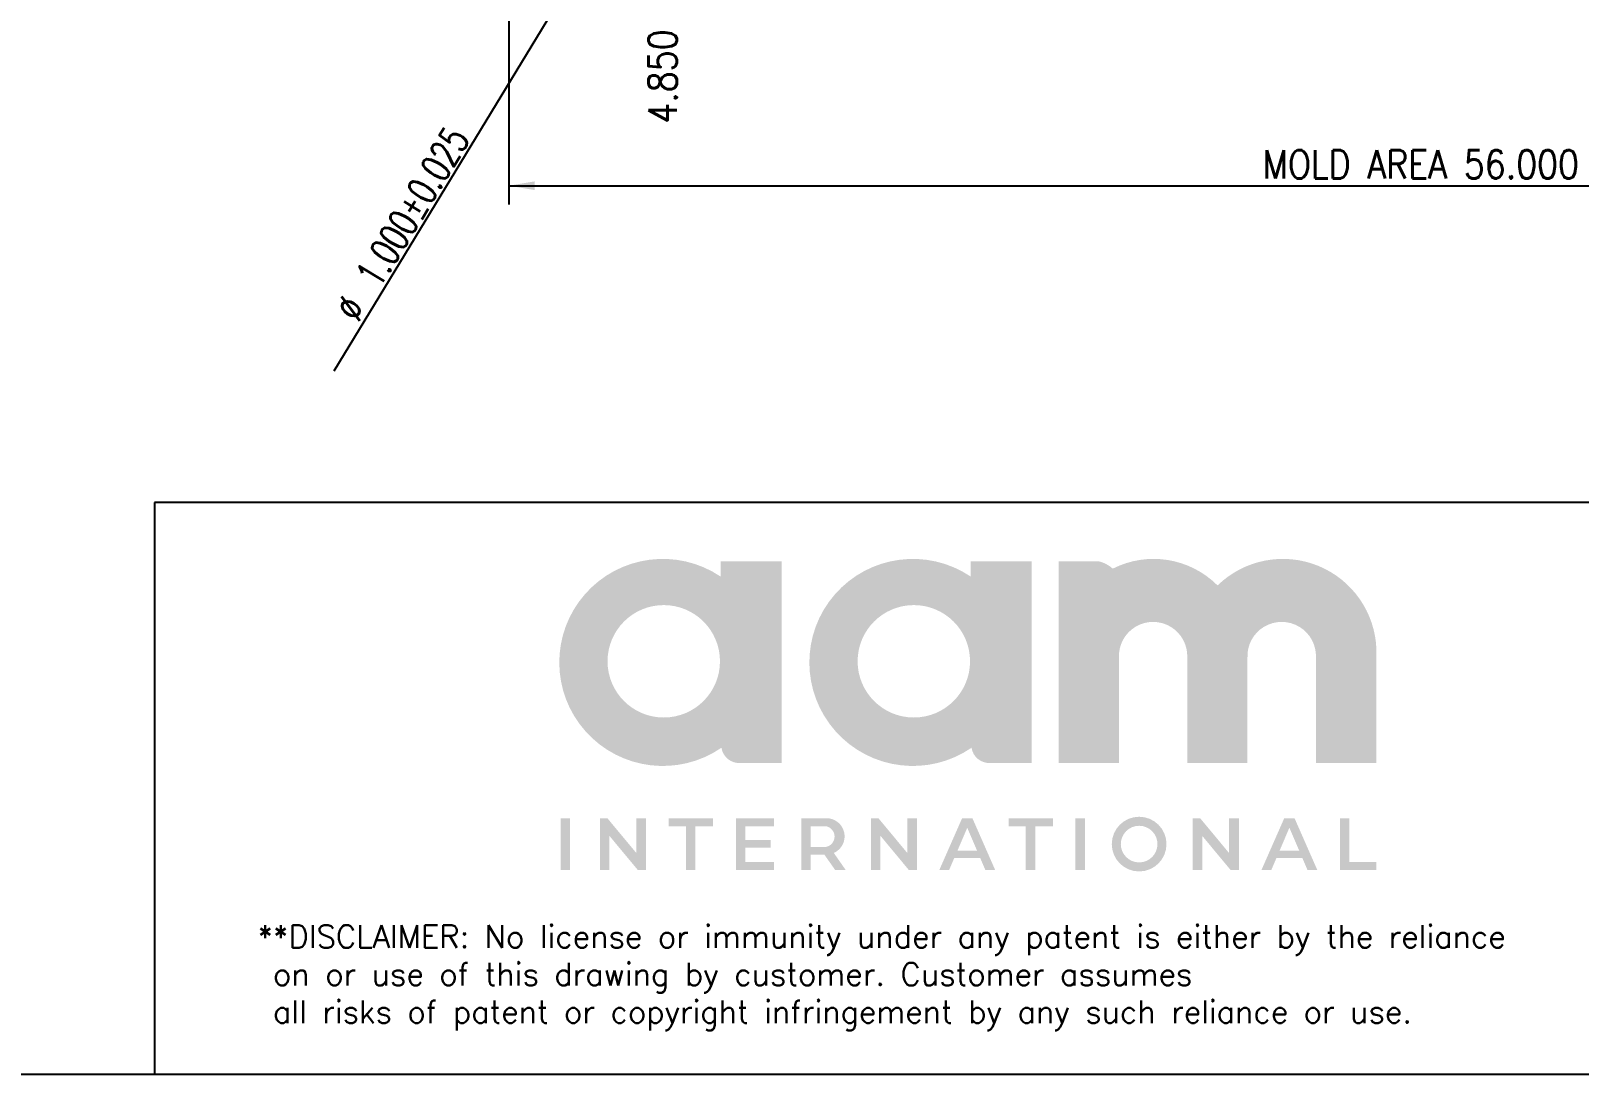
# Model space of a CAD drawing. Extents: x -105 to 405, y -68 to 126.
# Drawn here: x 222.39 to 269.91, y -6.22 to 25.8 of the extents above; entities that cross this region are included whole.
import ezdxf

# ---------------------------------------------------------------- set-up
doc = ezdxf.new("R2010")
doc.units = 0
doc.layers.add('2D', color=4, linetype='CONTINUOUS')
doc.layers.add('TEMPLATE', color=6, linetype='CONTINUOUS')
doc.styles.add('SIMPLEX', font='SIMPLEX')
doc.styles.get("Standard").update_dxf_attribs({"font": 'ROMANS', "bigfont": 'EXTFONT2'})

# ---------------------------------------------------------------- blocks, each defined once
blk = doc.blocks.new('COMP_LOGO')
at = {"layer": 'TEMPLATE'}
h = blk.add_hatch(color=15, dxfattribs=at)
h.dxf.hatch_style = 1
h.paths.add_polyline_path([(-5.478, 4.532), (-7.266, 4.532), (-7.266, 4.083, 1.889057), (-7.241, -0.943, 0.380764), (-6.694, -1.392), (-5.478, -1.392)])
h.paths.add_polyline_path([(-7.284, 1.595, -1), (-10.584, 1.595, -1)], flags=16)
h.paths.add_polyline_path([(1.861, 4.532), (0.074, 4.532), (0.074, 4.083, 1.889057), (0.099, -0.943, 0.380764), (0.646, -1.392), (1.861, -1.392)])
h.paths.add_polyline_path([(0.056, 1.595, -1), (-3.244, 1.595, -1)], flags=16)
h.paths.add_polyline_path([(4.245, 4.315, 0.127425), (3.82, 4.532), (2.661, 4.532), (2.661, -1.392), (4.427, -1.392), (4.427, 1.692, -1.057833), (6.43, 1.692), (6.43, -1.392), (8.199, -1.392), (8.199, 1.692, -1.055561), (10.207, 1.692), (10.207, -1.392), (11.984, -1.392), (11.984, 1.934, 0.652706), (7.32, 3.822, 0.324597)])
h = blk.add_hatch(color=7, dxfattribs=at)
h.dxf.hatch_style = 1
h.paths.add_polyline_path([(-11.964, -4.532), (-11.682, -4.532), (-11.682, -3.011), (-11.964, -3.011)])
h.paths.add_polyline_path([(-10.529, -3.529), (-9.695, -4.532), (-9.453, -4.532), (-9.453, -3.011), (-9.739, -3.011), (-9.739, -4.033), (-10.589, -3.011), (-10.81, -3.011), (-10.81, -4.532), (-10.529, -4.532)])
h.paths.add_polyline_path([(-8.286, -3.246), (-8.286, -4.532), (-8.003, -4.532), (-8.003, -3.246), (-7.484, -3.246), (-7.484, -3.011), (-8.787, -3.011), (-8.787, -3.246)])
h.paths.add_polyline_path([(-6.815, -3.011), (-6.815, -4.532), (-5.703, -4.532), (-5.703, -4.297), (-6.542, -4.297), (-6.542, -3.879), (-5.799, -3.879), (-5.799, -3.646), (-6.542, -3.646), (-6.542, -3.246), (-5.703, -3.246), (-5.703, -3.011)])
h.paths.add_polyline_path([(-4.898, -3.011), (-4.898, -4.532), (-4.625, -4.532), (-4.625, -4.082), (-4.218, -4.082), (-3.903, -4.532), (-3.593, -4.532), (-3.943, -4.031, 0.813597), (-4.161, -3.011)])
h.paths.add_polyline_path([(-4.625, -3.247), (-4.167, -3.247, -0.813374), (-4.167, -3.853), (-4.625, -3.853)], flags=16)
h.paths.add_polyline_path([(-2.855, -4.532), (-2.573, -4.532), (-2.573, -3.529), (-1.74, -4.532), (-1.498, -4.532), (-1.498, -3.011), (-1.784, -3.011), (-1.784, -4.033), (-2.634, -3.011), (-2.855, -3.011)])
h.paths.add_polyline_path([(-0.846, -4.532), (-0.558, -4.532), (-0.408, -4.182), (0.356, -4.182), (0.506, -4.532), (0.794, -4.532), (0.125, -3.011), (-0.177, -3.011)])
h.paths.add_polyline_path([(-0.026, -3.291), (0.26, -3.959), (-0.312, -3.959)], flags=16)
h.paths.add_polyline_path([(1.691, -3.246), (1.691, -4.532), (1.973, -4.532), (1.973, -3.246), (2.492, -3.246), (2.492, -3.011), (1.189, -3.011), (1.189, -3.246)])
h.paths.add_polyline_path([(3.15, -4.532), (3.432, -4.532), (3.432, -3.011), (3.15, -3.011)])
h.paths.add_polyline_path([(4.216, -3.771, 1), (5.822, -3.771, 1)])
h.paths.add_polyline_path([(5.557, -3.771, -1), (4.481, -3.771, -1)], flags=16)
h.paths.add_polyline_path([(6.809, -3.011), (6.589, -3.011), (6.589, -4.532), (6.87, -4.532), (6.87, -3.529), (7.704, -4.532), (7.946, -4.532), (7.946, -3.011), (7.659, -3.011), (7.659, -4.033)])
h.paths.add_polyline_path([(9.58, -3.011), (9.278, -3.011), (8.609, -4.532), (8.898, -4.532), (9.048, -4.182), (9.811, -4.182), (9.961, -4.532), (10.249, -4.532)])
h.paths.add_polyline_path([(9.429, -3.291), (9.716, -3.959), (9.143, -3.959)], flags=16)
h.paths.add_polyline_path([(10.912, -4.532), (11.982, -4.532), (11.982, -4.298), (11.185, -4.298), (11.185, -3.011), (10.912, -3.011)])

msp = doc.modelspace()

# ---------------------------------------------------------------- linework, layer by layer
at = {"layer": '2D', "color": 7, "linetype": 'CONTINUOUS'}
for p, q in [((237.0545, 36.7785), (237.0545, 20.4776)), ((241.6448, 31.7476), (231.6824, 15.3533)), ((237.0545, 21.0491), (293.0545, 21.0491))]:
    msp.add_line(p, q, dxfattribs=at)
at = {"layer": '2D', "color": 7}
msp.add_solid([(237.8482, 21.1814), (237.8482, 20.9168), (237.0545, 21.0491)], dxfattribs=at)
at = {"layer": 'TEMPLATE'}
msp.add_line((358.7198, 11.3204), (226.1774, 11.3204), dxfattribs=at)
msp.add_lwpolyline([(172.0884, -6.222), (358.7198, -6.222), (358.7198, 126.3204), (172.0884, 126.3204)], close=True, dxfattribs=at)
msp.add_lwpolyline([(226.1774, 11.3204), (226.1774, -6.222)], dxfattribs=at)

# ---------------------------------------------------------------- block references
at = {"layer": 'TEMPLATE', "xscale": 1.045838954778761, "yscale": 1.045838954778761, "zscale": 1.045838954778761}
msp.add_blockref('COMP_LOGO', (251.1556, 4.7811), dxfattribs=at)

# ---------------------------------------------------------------- texts
at = {"layer": '2D', "color": 7, "char_height": 0.875}
for s, insert, attachment_point, rotation in [('\\W0.857143;4.850', (241.7795, 25.8487), 6, 90), ('\\W0.714286;∅\\M+181401.000\\M+1817D0.025', (234.1621, 19.6527), 8, 58.7)]:
    msp.add_mtext(s, dxfattribs=dict(at, insert=insert, attachment_point=attachment_point, rotation=rotation))
at = {"layer": '2D', "color": 7, "insert": (265.0545, 21.2679), "char_height": 0.875, "attachment_point": 8}
msp.add_mtext('\\W0.857143;MOLD AREA 56.000', dxfattribs=at)
at = {"layer": 'TEMPLATE', "color": 7, "insert": (229.3441, -1.6542), "char_height": 0.692501, "width": 90.815195, "attachment_point": 1, "style": 'SIMPLEX'}
msp.add_mtext('**DISCLAIMER: No license or immunity under any patent is either by the reliance \\P on or use of this drawing by customer. Customer assumes\\P all risks of patent or copyright infringement by any such reliance or use.', dxfattribs=at)

doc.saveas('drawing.dxf')
